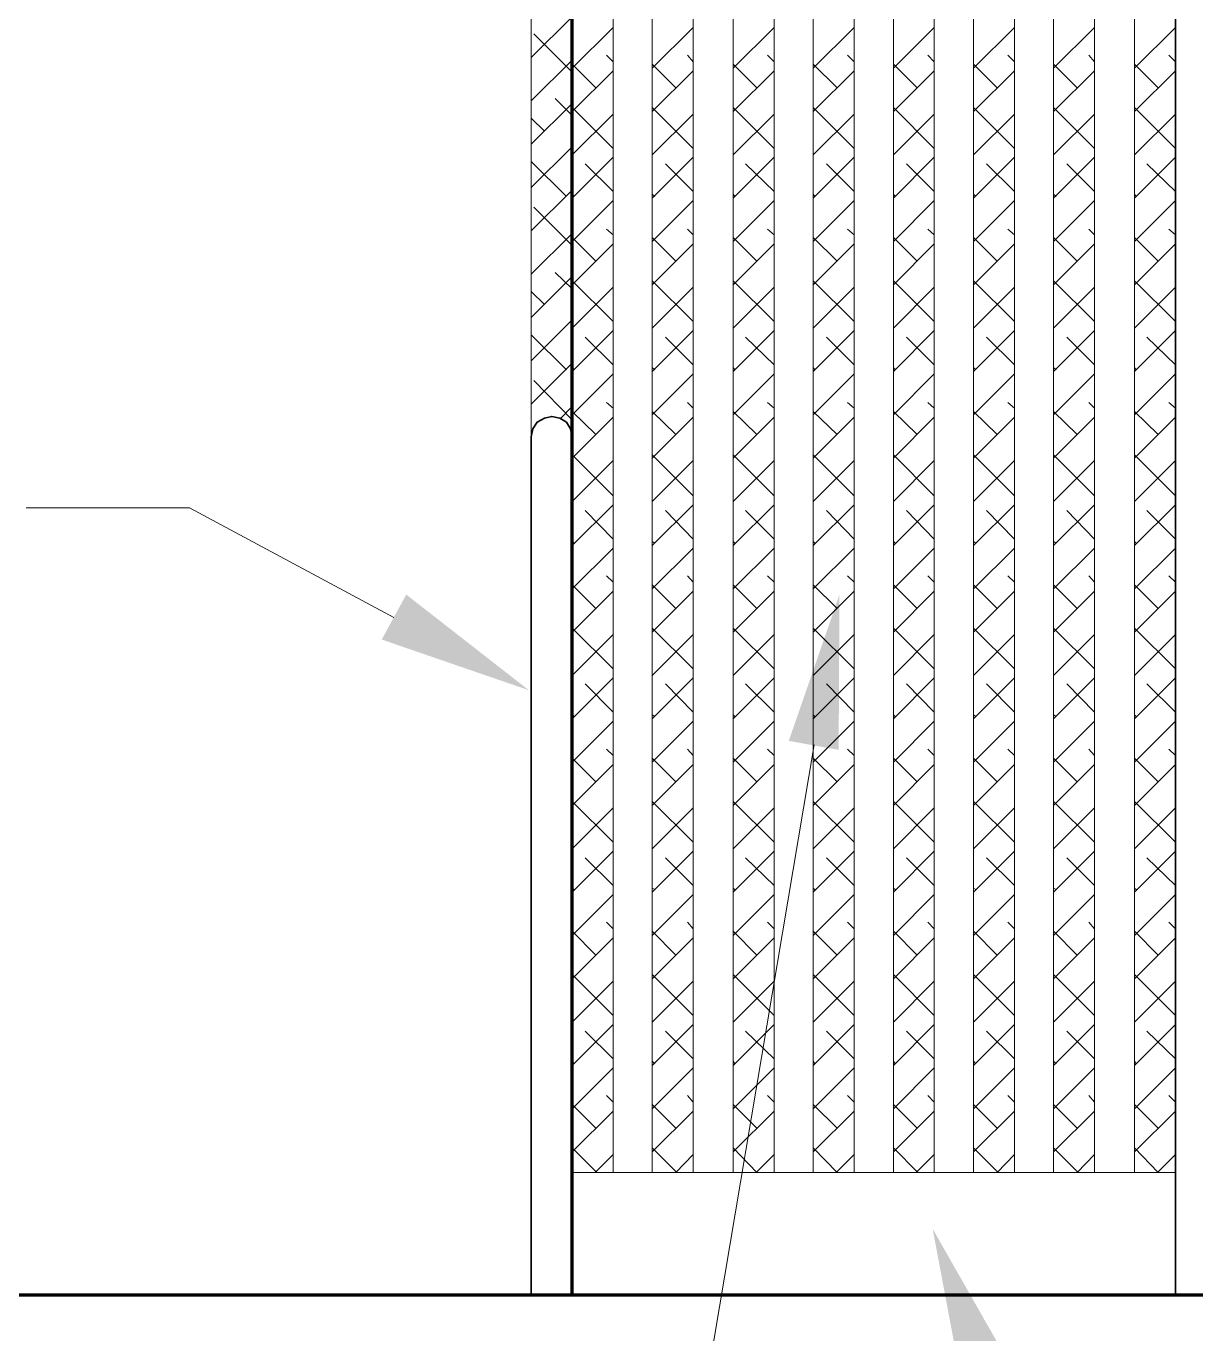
# Model space of a CAD drawing. Header units: inches. Extents: x 5 to 516, y -193 to 129.
# Drawn here: x 24.41 to 29.18, y -65.44 to -60.11 of the extents above; entities that cross this region are included whole.
import ezdxf

# ---------------------------------------------------------------- set-up
doc = ezdxf.new("R2010")
doc.units = ezdxf.units.IN
doc.header["$MEASUREMENT"] = 0
doc.layers.add('PDF4_Geometry', color=7, linetype='Continuous')
doc.layers.add('PDF4_Solid Fills', color=7, linetype='Continuous')

msp = doc.modelspace()

# ---------------------------------------------------------------- linework, layer by layer
at = {"layer": 'PDF4_Geometry', "lineweight": 70}
msp.add_lwpolyline([(26.6387467, -65.2863152), (26.6387467, -46.9696464)], dxfattribs=at)
at = {"layer": 'PDF4_Geometry', "lineweight": 15}
for points in [[(26.47208, -61.7863149), (26.47208, -47.0329805), (26.6387467, -47.0329805), (26.6387467, -61.7863149)], [(25.9120892, -62.5229822), (25.0787558, -62.0763155), (24.412089, -62.0763155)], [(27.6254139, -63.0429814), (27.0254139, -66.6096482), (26.3587472, -66.6096482)], [(26.6387467, -64.7863151), (29.0987468, -64.7863151)]]:
    msp.add_lwpolyline(points, dxfattribs=at)
for points in [[(26.6387467, -64.7863186), (26.6387467, -47.0329839), (26.8054133, -47.0329839), (26.8054133, -64.7863186)], [(26.9654204, -64.7863186), (26.9654204, -47.0329839), (27.1320871, -47.0329839), (27.1320871, -64.7863186)], [(27.2954172, -64.7863186), (27.2954172, -47.0329839), (27.4620839, -47.0329839), (27.4620839, -64.7863186)], [(27.6220774, -64.7863186), (27.6220774, -47.0329839), (27.788744, -47.0329839), (27.788744, -64.7863186)], [(27.9487511, -64.7863186), (27.9487511, -47.0329839), (28.1154178, -47.0329839), (28.1154178, -64.7863186)], [(28.2754113, -64.7863186), (28.2754113, -47.0329839), (28.442078, -47.0329839), (28.442078, -64.7863186)], [(28.602085, -64.7863186), (28.602085, -47.0329839), (28.7687517, -47.0329839), (28.7687517, -64.7863186)], [(28.9320818, -64.7863186), (28.9320818, -47.0329839), (29.0987485, -47.0329839), (29.0987485, -64.7863186)]]:
    msp.add_lwpolyline(points, close=True, dxfattribs=at)
at = {"layer": 'PDF4_Geometry', "lineweight": 35}
for points in [[(29.0987485, -65.2863152), (29.0987485, -55.9529811)], [(26.6387467, -65.2863152), (26.6387467, -61.7863149), (26.63208, -61.7529817), (26.6154133, -61.7263148), (26.5887467, -61.7096484), (26.5554133, -61.7029816), (26.5254133, -61.7096484), (26.4954133, -61.7263148), (26.4787466, -61.7529817), (26.47208, -61.7863149), (26.47208, -65.2863152)]]:
    msp.add_lwpolyline(points, dxfattribs=at)
at = {"layer": 'PDF4_Geometry', "color": 8, "lineweight": 15, "true_color": 0x808080}
for points in [[(26.47208, -60.23965), (26.6387467, -60.0729833)], [(26.6387467, -60.2996476), (26.48208, -60.1429809)], [(26.6387467, -60.282985), (26.8054133, -60.1163183)], [(26.9654204, -60.282985), (27.1320871, -60.1163183)], [(27.2954172, -60.282985), (27.4620839, -60.1163183)], [(27.6220774, -60.282985), (27.788744, -60.1163183)], [(27.9487511, -60.282985), (28.1154178, -60.1163183)], [(28.2754113, -60.282985), (28.442078, -60.1163183)], [(28.602085, -60.282985), (28.7687517, -60.1163183)], [(28.9320818, -60.282985), (29.0987485, -60.1163183)], [(26.47208, -60.4163129), (26.6387467, -60.2496462)], [(26.7354128, -60.3629817), (26.6387461, -60.2663151)], [(26.8054133, -60.2563126), (26.7787467, -60.2296459)], [(27.0620865, -60.3629817), (26.9654199, -60.2663151)], [(27.1320871, -60.2563126), (27.1087538, -60.2296459)], [(27.3920833, -60.3629817), (27.2954166, -60.2663151)], [(27.4620839, -60.2563126), (27.4354172, -60.2296459)], [(27.7187435, -60.3629817), (27.6220768, -60.2663151)], [(27.788744, -60.2563126), (27.7620774, -60.2296459)], [(28.0454172, -60.3629817), (27.9487506, -60.2663151)], [(28.1154178, -60.2563126), (28.0887511, -60.2296459)], [(28.3720774, -60.3629817), (28.2754107, -60.2663151)], [(28.442078, -60.2563126), (28.4154113, -60.2296459)], [(28.6987512, -60.3629817), (28.6020845, -60.2663151)], [(28.7687517, -60.2563126), (28.7454184, -60.2296459)], [(29.0287479, -60.3629817), (28.9320813, -60.2663151)], [(29.0987485, -60.2563126), (29.0720818, -60.2296459)], [(26.6387467, -60.4596479), (26.8054133, -60.2929812)], [(26.9654204, -60.4596479), (27.1320871, -60.2929812)], [(27.2954172, -60.4596479), (27.4620839, -60.2929812)], [(27.6220774, -60.4596479), (27.788744, -60.2929812)], [(27.9487511, -60.4596479), (28.1154178, -60.2929812)], [(28.2754113, -60.4596479), (28.442078, -60.2929812)], [(28.602085, -60.4596479), (28.7687517, -60.2929812)], [(28.9320818, -60.4596479), (29.0987485, -60.2929812)], [(26.47208, -60.5929826), (26.6387467, -60.4263159)], [(26.6387467, -60.4763172), (26.5687467, -60.4063172)], [(26.8054133, -60.6096452), (26.6387467, -60.4429785)], [(26.6387467, -60.6363175), (26.8054133, -60.4696508)], [(27.1320871, -60.6096452), (26.9654204, -60.4429785)], [(26.9654204, -60.6363175), (27.1320871, -60.4696508)], [(27.4620839, -60.6096452), (27.2954172, -60.4429785)], [(27.2954172, -60.6363175), (27.4620839, -60.4696508)], [(27.788744, -60.6096452), (27.6220774, -60.4429785)], [(27.6220774, -60.6363175), (27.788744, -60.4696508)], [(28.1154178, -60.6096452), (27.9487511, -60.4429785)], [(27.9487511, -60.6363175), (28.1154178, -60.4696508)], [(28.442078, -60.6096452), (28.2754113, -60.4429785)], [(28.2754113, -60.6363175), (28.442078, -60.4696508)], [(28.7687517, -60.6096452), (28.602085, -60.4429785)], [(28.602085, -60.6363175), (28.7687517, -60.4696508)], [(29.0987485, -60.6096452), (28.9320818, -60.4429785)], [(28.9320818, -60.6363175), (29.0987485, -60.4696508)], [(26.5254111, -60.5396446), (26.4720778, -60.4863113)], [(26.47208, -60.7696522), (26.6387467, -60.6029856)], [(26.6154177, -60.806314), (26.4720843, -60.6629807)], [(26.6387467, -60.8129804), (26.8054133, -60.6463137)], [(26.8054133, -60.7863148), (26.69208, -60.6729815)], [(26.9654204, -60.8129804), (27.1320871, -60.6463137)], [(27.1320871, -60.7863148), (27.0187537, -60.6729815)], [(27.2954172, -60.8129804), (27.4620839, -60.6463137)], [(27.4620839, -60.7863148), (27.3454172, -60.6729815)], [(27.6220774, -60.8129804), (27.788744, -60.6463137)], [(27.788744, -60.7863148), (27.6754107, -60.6729815)], [(27.9487511, -60.8129804), (28.1154178, -60.6463137)], [(28.1154178, -60.7863148), (28.0020844, -60.6729815)], [(28.2754113, -60.8129804), (28.442078, -60.6463137)], [(28.442078, -60.7863148), (28.3287446, -60.6729815)], [(28.602085, -60.8129804), (28.7687517, -60.6463137)], [(28.7687517, -60.7863148), (28.6554184, -60.6729815)], [(28.9320818, -60.8129804), (29.0987485, -60.6463137)], [(29.0987485, -60.7863148), (28.9820818, -60.6729815)], [(26.47208, -60.9463151), (26.6387467, -60.7796484)], [(26.6487564, -60.806314), (26.6387564, -60.796314)], [(26.9754166, -60.806314), (26.9654166, -60.796314)], [(27.3020768, -60.806314), (27.2954101, -60.796314)], [(27.6287505, -60.806314), (27.6220839, -60.796314)], [(27.9554107, -60.806314), (27.9487441, -60.796314)], [(28.2854211, -60.806314), (28.2754211, -60.796314)], [(28.6120812, -60.806314), (28.6020812, -60.796314)], [(28.938755, -60.806314), (28.9320883, -60.796314)], [(26.6387467, -61.0063127), (26.48208, -60.849646)], [(26.6387467, -60.9896501), (26.8054133, -60.8229834)], [(26.9654204, -60.9896501), (27.1320871, -60.8229834)], [(27.2954172, -60.9896501), (27.4620839, -60.8229834)], [(27.6220774, -60.9896501), (27.788744, -60.8229834)], [(27.9487511, -60.9896501), (28.1154178, -60.8229834)], [(28.2754113, -60.9896501), (28.442078, -60.8229834)], [(28.602085, -60.9896501), (28.7687517, -60.8229834)], [(28.9320818, -60.9896501), (29.0987485, -60.8229834)], [(26.47208, -61.122978), (26.6387467, -60.9563113)], [(26.8054133, -60.9629845), (26.7787467, -60.9396512)], [(27.1320871, -60.9629845), (27.1087538, -60.9396512)], [(27.4620839, -60.9629845), (27.4354172, -60.9396512)], [(27.788744, -60.9629845), (27.7620774, -60.9396512)], [(28.1154178, -60.9629845), (28.0887511, -60.9396512)], [(28.442078, -60.9629845), (28.4154113, -60.9396512)], [(28.7687517, -60.9629845), (28.7454184, -60.9396512)], [(29.0987485, -60.9629845), (29.0720818, -60.9396512)], [(26.7354128, -61.0696468), (26.6387461, -60.9729802)], [(26.6387467, -61.166313), (26.8054133, -60.9996463)], [(27.0620865, -61.0696468), (26.9654199, -60.9729802)], [(26.9654204, -61.166313), (27.1320871, -60.9996463)], [(27.3920833, -61.0696468), (27.2954166, -60.9729802)], [(27.2954172, -61.166313), (27.4620839, -60.9996463)], [(27.7187435, -61.0696468), (27.6220768, -60.9729802)], [(27.6220774, -61.166313), (27.788744, -60.9996463)], [(28.0454172, -61.0696468), (27.9487506, -60.9729802)], [(27.9487511, -61.166313), (28.1154178, -60.9996463)], [(28.3720774, -61.0696468), (28.2754107, -60.9729802)], [(28.2754113, -61.166313), (28.442078, -60.9996463)], [(28.6987512, -61.0696468), (28.6020845, -60.9729802)], [(28.602085, -61.166313), (28.7687517, -60.9996463)], [(29.0287479, -61.0696468), (28.9320813, -60.9729802)], [(28.9320818, -61.166313), (29.0987485, -60.9996463)], [(26.6387467, -61.1829823), (26.5687467, -61.1163157)], [(26.47208, -61.2996477), (26.6387467, -61.132981)], [(26.8054133, -61.316317), (26.6387467, -61.1496504)], [(27.1320871, -61.316317), (26.9654204, -61.1496504)], [(27.4620839, -61.316317), (27.2954172, -61.1496504)], [(27.788744, -61.316317), (27.6220774, -61.1496504)], [(28.1154178, -61.316317), (27.9487511, -61.1496504)], [(28.442078, -61.316317), (28.2754113, -61.1496504)], [(28.7687517, -61.316317), (28.602085, -61.1496504)], [(29.0987485, -61.316317), (28.9320818, -61.1496504)], [(26.5254111, -61.2463165), (26.4720778, -61.1929832)], [(26.6387467, -61.3429826), (26.8054133, -61.1763159)], [(26.9654204, -61.3429826), (27.1320871, -61.1763159)], [(27.2954172, -61.3429826), (27.4620839, -61.1763159)], [(27.6220774, -61.3429826), (27.788744, -61.1763159)], [(27.9487511, -61.3429826), (28.1154178, -61.1763159)], [(28.2754113, -61.3429826), (28.442078, -61.1763159)], [(28.602085, -61.3429826), (28.7687517, -61.1763159)], [(28.9320818, -61.3429826), (29.0987485, -61.1763159)], [(26.47208, -61.4763173), (26.6387467, -61.3096506)], [(26.6154177, -61.5129791), (26.4720843, -61.3696458)], [(26.6387467, -61.5196523), (26.8054133, -61.3529856)], [(26.8054133, -61.4929799), (26.69208, -61.3796466)], [(26.9654204, -61.5196523), (27.1320871, -61.3529856)], [(27.1320871, -61.4929799), (27.0187537, -61.3796466)], [(27.2954172, -61.5196523), (27.4620839, -61.3529856)], [(27.4620839, -61.4929799), (27.3454172, -61.3796466)], [(27.6220774, -61.5196523), (27.788744, -61.3529856)], [(27.788744, -61.4929799), (27.6754107, -61.3796466)], [(27.9487511, -61.5196523), (28.1154178, -61.3529856)], [(28.1154178, -61.4929799), (28.0020844, -61.3796466)], [(28.2754113, -61.5196523), (28.442078, -61.3529856)], [(28.442078, -61.4929799), (28.3287446, -61.3796466)], [(28.602085, -61.5196523), (28.7687517, -61.3529856)], [(28.7687517, -61.4929799), (28.6554184, -61.3796466)], [(28.9320818, -61.5196523), (29.0987485, -61.3529856)], [(29.0987485, -61.4929799), (28.9820818, -61.3796466)], [(26.47208, -61.6529802), (26.6387467, -61.4863135)], [(26.6387467, -61.6963152), (26.8054133, -61.5296485)], [(26.6487564, -61.5129791), (26.6387564, -61.5029791)], [(26.9754166, -61.5129791), (26.9654166, -61.5029791)], [(26.9654204, -61.6963152), (27.1320871, -61.5296485)], [(27.3020768, -61.5129791), (27.2954101, -61.5029791)], [(27.2954172, -61.6963152), (27.4620839, -61.5296485)], [(27.6220774, -61.6963152), (27.788744, -61.5296485)], [(27.6287505, -61.5129791), (27.6220839, -61.5029791)], [(27.9554107, -61.5129791), (27.9487441, -61.5029791)], [(27.9487511, -61.6963152), (28.1154178, -61.5296485)], [(28.2754113, -61.6963152), (28.442078, -61.5296485)], [(28.2854211, -61.5129791), (28.2754211, -61.5029791)], [(28.6120812, -61.5129791), (28.6020812, -61.5029791)], [(28.602085, -61.6963152), (28.7687517, -61.5296485)], [(28.9320818, -61.6963152), (29.0987485, -61.5296485)], [(28.938755, -61.5129791), (28.9320883, -61.5029791)], [(26.6387467, -61.7163144), (26.48208, -61.5563143)], [(26.8054133, -61.6696496), (26.7787467, -61.6463163)], [(27.1320871, -61.6696496), (27.1087538, -61.6463163)], [(27.4620839, -61.6696496), (27.4354172, -61.6463163)], [(27.788744, -61.6696496), (27.7620774, -61.6463163)], [(28.1154178, -61.6696496), (28.0887511, -61.6463163)], [(28.442078, -61.6696496), (28.4154113, -61.6463163)], [(28.7687517, -61.6696496), (28.7454184, -61.6463163)], [(29.0987485, -61.6696496), (29.0720818, -61.6463163)], [(26.5920887, -61.709648), (26.6387553, -61.6629813)], [(26.7354128, -61.7763119), (26.6387461, -61.6829786)], [(26.6387467, -61.8729781), (26.8054133, -61.7063114)], [(27.0620865, -61.7763119), (26.9654199, -61.6829786)], [(26.9654204, -61.8729781), (27.1320871, -61.7063114)], [(27.3920833, -61.7763119), (27.2954166, -61.6829786)], [(27.2954172, -61.8729781), (27.4620839, -61.7063114)], [(27.7187435, -61.7763119), (27.6220768, -61.6829786)], [(27.6220774, -61.8729781), (27.788744, -61.7063114)], [(28.0454172, -61.7763119), (27.9487506, -61.6829786)], [(27.9487511, -61.8729781), (28.1154178, -61.7063114)], [(28.3720774, -61.7763119), (28.2754107, -61.6829786)], [(28.2754113, -61.8729781), (28.442078, -61.7063114)], [(28.6987512, -61.7763119), (28.6020845, -61.6829786)], [(28.602085, -61.8729781), (28.7687517, -61.7063114)], [(29.0287479, -61.7763119), (28.9320813, -61.6829786)], [(28.9320818, -61.8729781), (29.0987485, -61.7063114)], [(26.8054133, -62.0263119), (26.6387467, -61.8596453)], [(27.1320871, -62.0263119), (26.9654204, -61.8596453)], [(27.4620839, -62.0263119), (27.2954172, -61.8596453)], [(27.788744, -62.0263119), (27.6220774, -61.8596453)], [(28.1154178, -62.0263119), (27.9487511, -61.8596453)], [(28.442078, -62.0263119), (28.2754113, -61.8596453)], [(28.7687517, -62.0263119), (28.602085, -61.8596453)], [(29.0987485, -62.0263119), (28.9320818, -61.8596453)], [(26.6387467, -62.0496477), (26.8054133, -61.882981)], [(26.9654204, -62.0496477), (27.1320871, -61.882981)], [(27.2954172, -62.0496477), (27.4620839, -61.882981)], [(27.6220774, -62.0496477), (27.788744, -61.882981)], [(27.9487511, -62.0496477), (28.1154178, -61.882981)], [(28.2754113, -62.0496477), (28.442078, -61.882981)], [(28.602085, -62.0496477), (28.7687517, -61.882981)], [(28.9320818, -62.0496477), (29.0987485, -61.882981)], [(26.6387467, -62.2296472), (26.8054133, -62.0629805)], [(26.9654204, -62.2296472), (27.1320871, -62.0629805)], [(27.2954172, -62.2296472), (27.4620839, -62.0629805)], [(27.6220774, -62.2296472), (27.788744, -62.0629805)], [(27.9487511, -62.2296472), (28.1154178, -62.0629805)], [(28.2754113, -62.2296472), (28.442078, -62.0629805)], [(28.602085, -62.2296472), (28.7687517, -62.0629805)], [(28.9320818, -62.2296472), (29.0987485, -62.0629805)], [(26.8054133, -62.2029816), (26.69208, -62.0863149)], [(27.1320871, -62.2029816), (27.0187537, -62.0863149)], [(27.4620839, -62.2029816), (27.3454172, -62.0863149)], [(27.788744, -62.2029816), (27.6754107, -62.0863149)], [(28.1154178, -62.2029816), (28.0020844, -62.0863149)], [(28.442078, -62.2029816), (28.3287446, -62.0863149)], [(28.7687517, -62.2029816), (28.6554184, -62.0863149)], [(29.0987485, -62.2029816), (28.9820818, -62.0863149)], [(26.6387467, -62.4063169), (26.8054133, -62.2396502)], [(26.6487564, -62.219651), (26.6387564, -62.2129843)], [(26.9754166, -62.219651), (26.9654166, -62.2129843)], [(26.9654204, -62.4063169), (27.1320871, -62.2396502)], [(27.3020768, -62.219651), (27.2954101, -62.2129843)], [(27.2954172, -62.4063169), (27.4620839, -62.2396502)], [(27.6220774, -62.4063169), (27.788744, -62.2396502)], [(27.6287505, -62.219651), (27.6220839, -62.2129843)], [(27.9554107, -62.219651), (27.9487441, -62.2129843)], [(27.9487511, -62.4063169), (28.1154178, -62.2396502)], [(28.2754113, -62.4063169), (28.442078, -62.2396502)], [(28.2854211, -62.219651), (28.2754211, -62.2129843)], [(28.6120812, -62.219651), (28.6020812, -62.2129843)], [(28.602085, -62.4063169), (28.7687517, -62.2396502)], [(28.9320818, -62.4063169), (29.0987485, -62.2396502)], [(28.938755, -62.219651), (28.9320883, -62.2129843)], [(26.7354128, -62.4863136), (26.6387461, -62.3896469)], [(26.8054133, -62.3796513), (26.7787467, -62.3529846)], [(27.0620865, -62.4863136), (26.9654199, -62.3896469)], [(27.1320871, -62.3796513), (27.1087538, -62.3529846)], [(27.3920833, -62.4863136), (27.2954166, -62.3896469)], [(27.4620839, -62.3796513), (27.4354172, -62.3529846)], [(27.7187435, -62.4863136), (27.6220768, -62.3896469)], [(27.788744, -62.3796513), (27.7620774, -62.3529846)], [(28.0454172, -62.4863136), (27.9487506, -62.3896469)], [(28.1154178, -62.3796513), (28.0887511, -62.3529846)], [(28.3720774, -62.4863136), (28.2754107, -62.3896469)], [(28.442078, -62.3796513), (28.4154113, -62.3529846)], [(28.6987512, -62.4863136), (28.6020845, -62.3896469)], [(28.7687517, -62.3796513), (28.7454184, -62.3529846)], [(29.0287479, -62.4863136), (28.9320813, -62.3896469)], [(29.0987485, -62.3796513), (29.0720818, -62.3529846)], [(26.6387467, -62.5829797), (26.8054133, -62.4163131)], [(26.9654204, -62.5829797), (27.1320871, -62.4163131)], [(27.2954172, -62.5829797), (27.4620839, -62.4163131)], [(27.6220774, -62.5829797), (27.788744, -62.4163131)], [(27.9487511, -62.5829797), (28.1154178, -62.4163131)], [(28.2754113, -62.5829797), (28.442078, -62.4163131)], [(28.602085, -62.5829797), (28.7687517, -62.4163131)], [(28.9320818, -62.5829797), (29.0987485, -62.4163131)], [(26.8054133, -62.7329838), (26.6387467, -62.5663171)], [(26.6387467, -62.7596494), (26.8054133, -62.5929827)], [(27.1320871, -62.7329838), (26.9654204, -62.5663171)], [(26.9654204, -62.7596494), (27.1320871, -62.5929827)], [(27.4620839, -62.7329838), (27.2954172, -62.5663171)], [(27.2954172, -62.7596494), (27.4620839, -62.5929827)], [(27.788744, -62.7329838), (27.6220774, -62.5663171)], [(27.6220774, -62.7596494), (27.788744, -62.5929827)], [(28.1154178, -62.7329838), (27.9487511, -62.5663171)], [(27.9487511, -62.7596494), (28.1154178, -62.5929827)], [(28.442078, -62.7329838), (28.2754113, -62.5663171)], [(28.2754113, -62.7596494), (28.442078, -62.5929827)], [(28.7687517, -62.7329838), (28.602085, -62.5663171)], [(28.602085, -62.7596494), (28.7687517, -62.5929827)], [(29.0987485, -62.7329838), (28.9320818, -62.5663171)], [(28.9320818, -62.7596494), (29.0987485, -62.5929827)], [(26.6387467, -62.9363191), (26.8054133, -62.7696524)], [(26.9654204, -62.9363191), (27.1320871, -62.7696524)], [(27.2954172, -62.9363191), (27.4620839, -62.7696524)], [(27.6220774, -62.9363191), (27.788744, -62.7696524)], [(27.9487511, -62.9363191), (28.1154178, -62.7696524)], [(28.2754113, -62.9363191), (28.442078, -62.7696524)], [(28.602085, -62.9363191), (28.7687517, -62.7696524)], [(28.9320818, -62.9363191), (29.0987485, -62.7696524)], [(26.8054133, -62.9096467), (26.69208, -62.79298)], [(27.1320871, -62.9096467), (27.0187537, -62.79298)], [(27.4620839, -62.9096467), (27.3454172, -62.79298)], [(27.788744, -62.9096467), (27.6754107, -62.79298)], [(28.1154178, -62.9096467), (28.0020844, -62.79298)], [(28.442078, -62.9096467), (28.3287446, -62.79298)], [(28.7687517, -62.9096467), (28.6554184, -62.79298)], [(29.0987485, -62.9096467), (28.9820818, -62.79298)], [(26.6487564, -62.9263161), (26.6387564, -62.9196494)], [(26.9754166, -62.9263161), (26.9654166, -62.9196494)], [(27.3020768, -62.9263161), (27.2954101, -62.9196494)], [(27.6287505, -62.9263161), (27.6220839, -62.9196494)], [(27.9554107, -62.9263161), (27.9487441, -62.9196494)], [(28.2854211, -62.9263161), (28.2754211, -62.9196494)], [(28.6120812, -62.9263161), (28.6020812, -62.9196494)], [(28.938755, -62.9263161), (28.9320883, -62.9196494)], [(26.6387467, -63.112982), (26.8054133, -62.9463153)], [(26.9654204, -63.112982), (27.1320871, -62.9463153)], [(27.2954172, -63.112982), (27.4620839, -62.9463153)], [(27.6220774, -63.112982), (27.788744, -62.9463153)], [(27.9487511, -63.112982), (28.1154178, -62.9463153)], [(28.2754113, -63.112982), (28.442078, -62.9463153)], [(28.602085, -63.112982), (28.7687517, -62.9463153)], [(28.9320818, -63.112982), (29.0987485, -62.9463153)], [(26.8054133, -63.0863164), (26.7787467, -63.0596497)], [(27.1320871, -63.0863164), (27.1087538, -63.0596497)], [(27.4620839, -63.0863164), (27.4354172, -63.0596497)], [(27.788744, -63.0863164), (27.7620774, -63.0596497)], [(28.1154178, -63.0863164), (28.0887511, -63.0596497)], [(28.442078, -63.0863164), (28.4154113, -63.0596497)], [(28.7687517, -63.0863164), (28.7454184, -63.0596497)], [(29.0987485, -63.0863164), (29.0720818, -63.0596497)], [(26.7354128, -63.1929787), (26.6387461, -63.096312)], [(26.6387467, -63.2896448), (26.8054133, -63.1229782)], [(27.0620865, -63.1929787), (26.9654199, -63.096312)], [(26.9654204, -63.2896448), (27.1320871, -63.1229782)], [(27.3920833, -63.1929787), (27.2954166, -63.096312)], [(27.2954172, -63.2896448), (27.4620839, -63.1229782)], [(27.7187435, -63.1929787), (27.6220768, -63.096312)], [(27.6220774, -63.2896448), (27.788744, -63.1229782)], [(28.0454172, -63.1929787), (27.9487506, -63.096312)], [(27.9487511, -63.2896448), (28.1154178, -63.1229782)], [(28.3720774, -63.1929787), (28.2754107, -63.096312)], [(28.2754113, -63.2896448), (28.442078, -63.1229782)], [(28.6987512, -63.1929787), (28.6020845, -63.096312)], [(28.602085, -63.2896448), (28.7687517, -63.1229782)], [(29.0287479, -63.1929787), (28.9320813, -63.096312)], [(28.9320818, -63.2896448), (29.0987485, -63.1229782)], [(26.8054133, -63.4396489), (26.6387467, -63.2729822)], [(26.6387467, -63.4663145), (26.8054133, -63.2996478)], [(27.1320871, -63.4396489), (26.9654204, -63.2729822)], [(26.9654204, -63.4663145), (27.1320871, -63.2996478)], [(27.4620839, -63.4396489), (27.2954172, -63.2729822)], [(27.2954172, -63.4663145), (27.4620839, -63.2996478)], [(27.788744, -63.4396489), (27.6220774, -63.2729822)], [(27.6220774, -63.4663145), (27.788744, -63.2996478)], [(28.1154178, -63.4396489), (27.9487511, -63.2729822)], [(27.9487511, -63.4663145), (28.1154178, -63.2996478)], [(28.442078, -63.4396489), (28.2754113, -63.2729822)], [(28.2754113, -63.4663145), (28.442078, -63.2996478)], [(28.7687517, -63.4396489), (28.602085, -63.2729822)], [(28.602085, -63.4663145), (28.7687517, -63.2996478)], [(29.0987485, -63.4396489), (28.9320818, -63.2729822)], [(28.9320818, -63.4663145), (29.0987485, -63.2996478)], [(26.6387467, -63.6429842), (26.8054133, -63.4763175)], [(26.8054133, -63.6163186), (26.69208, -63.5029852)], [(26.9654204, -63.6429842), (27.1320871, -63.4763175)], [(27.1320871, -63.6163186), (27.0187537, -63.5029852)], [(27.2954172, -63.6429842), (27.4620839, -63.4763175)], [(27.4620839, -63.6163186), (27.3454172, -63.5029852)], [(27.6220774, -63.6429842), (27.788744, -63.4763175)], [(27.788744, -63.6163186), (27.6754107, -63.5029852)], [(27.9487511, -63.6429842), (28.1154178, -63.4763175)], [(28.1154178, -63.6163186), (28.0020844, -63.5029852)], [(28.2754113, -63.6429842), (28.442078, -63.4763175)], [(28.442078, -63.6163186), (28.3287446, -63.5029852)], [(28.602085, -63.6429842), (28.7687517, -63.4763175)], [(28.7687517, -63.6163186), (28.6554184, -63.5029852)], [(28.9320818, -63.6429842), (29.0987485, -63.4763175)], [(29.0987485, -63.6163186), (28.9820818, -63.5029852)], [(26.6487564, -63.6329812), (26.6387564, -63.6263145)], [(26.9754166, -63.6329812), (26.9654166, -63.6263145)], [(27.3020768, -63.6329812), (27.2954101, -63.6263145)], [(27.6287505, -63.6329812), (27.6220839, -63.6263145)], [(27.9554107, -63.6329812), (27.9487441, -63.6263145)], [(28.2854211, -63.6329812), (28.2754211, -63.6263145)], [(28.6120812, -63.6329812), (28.6020812, -63.6263145)], [(28.938755, -63.6329812), (28.9320883, -63.6263145)], [(26.6387467, -63.819647), (26.8054133, -63.6529804)], [(26.9654204, -63.819647), (27.1320871, -63.6529804)], [(27.2954172, -63.819647), (27.4620839, -63.6529804)], [(27.6220774, -63.819647), (27.788744, -63.6529804)], [(27.9487511, -63.819647), (28.1154178, -63.6529804)], [(28.2754113, -63.819647), (28.442078, -63.6529804)], [(28.602085, -63.819647), (28.7687517, -63.6529804)], [(28.9320818, -63.819647), (29.0987485, -63.6529804)], [(26.8054133, -63.7929815), (26.7787467, -63.7663148)], [(27.1320871, -63.7929815), (27.1087538, -63.7663148)], [(27.4620839, -63.7929815), (27.4354172, -63.7663148)], [(27.788744, -63.7929815), (27.7620774, -63.7663148)], [(28.1154178, -63.7929815), (28.0887511, -63.7663148)], [(28.442078, -63.7929815), (28.4154113, -63.7663148)], [(28.7687517, -63.7929815), (28.7454184, -63.7663148)], [(29.0987485, -63.7929815), (29.0720818, -63.7663148)], [(26.7354128, -63.8996506), (26.6387461, -63.8029839)], [(26.6387467, -63.9963167), (26.8054133, -63.82965)], [(27.0620865, -63.8996506), (26.9654199, -63.8029839)], [(26.9654204, -63.9963167), (27.1320871, -63.82965)], [(27.3920833, -63.8996506), (27.2954166, -63.8029839)], [(27.2954172, -63.9963167), (27.4620839, -63.82965)], [(27.7187435, -63.8996506), (27.6220768, -63.8029839)], [(27.6220774, -63.9963167), (27.788744, -63.82965)], [(28.0454172, -63.8996506), (27.9487506, -63.8029839)], [(27.9487511, -63.9963167), (28.1154178, -63.82965)], [(28.3720774, -63.8996506), (28.2754107, -63.8029839)], [(28.2754113, -63.9963167), (28.442078, -63.82965)], [(28.6987512, -63.8996506), (28.6020845, -63.8029839)], [(28.602085, -63.9963167), (28.7687517, -63.82965)], [(29.0287479, -63.8996506), (28.9320813, -63.8029839)], [(28.9320818, -63.9963167), (29.0987485, -63.82965)], [(26.8054133, -64.146314), (26.6387467, -63.9796473)], [(27.1320871, -64.146314), (26.9654204, -63.9796473)], [(27.4620839, -64.146314), (27.2954172, -63.9796473)], [(27.788744, -64.146314), (27.6220774, -63.9796473)], [(28.1154178, -64.146314), (27.9487511, -63.9796473)], [(28.442078, -64.146314), (28.2754113, -63.9796473)], [(28.7687517, -64.146314), (28.602085, -63.9796473)], [(29.0987485, -64.146314), (28.9320818, -63.9796473)], [(26.6387467, -64.1729796), (26.8054133, -64.0063129)], [(26.9654204, -64.1729796), (27.1320871, -64.0063129)], [(27.2954172, -64.1729796), (27.4620839, -64.0063129)], [(27.6220774, -64.1729796), (27.788744, -64.0063129)], [(27.9487511, -64.1729796), (28.1154178, -64.0063129)], [(28.2754113, -64.1729796), (28.442078, -64.0063129)], [(28.602085, -64.1729796), (28.7687517, -64.0063129)], [(28.9320818, -64.1729796), (29.0987485, -64.0063129)], [(26.6387467, -64.3496493), (26.8054133, -64.1829826)], [(26.8054133, -64.3229837), (26.69208, -64.2096503)], [(26.9654204, -64.3496493), (27.1320871, -64.1829826)], [(27.1320871, -64.3229837), (27.0187537, -64.2096503)], [(27.2954172, -64.3496493), (27.4620839, -64.1829826)], [(27.4620839, -64.3229837), (27.3454172, -64.2096503)], [(27.6220774, -64.3496493), (27.788744, -64.1829826)], [(27.788744, -64.3229837), (27.6754107, -64.2096503)], [(27.9487511, -64.3496493), (28.1154178, -64.1829826)], [(28.1154178, -64.3229837), (28.0020844, -64.2096503)], [(28.2754113, -64.3496493), (28.442078, -64.1829826)], [(28.442078, -64.3229837), (28.3287446, -64.2096503)], [(28.602085, -64.3496493), (28.7687517, -64.1829826)], [(28.7687517, -64.3229837), (28.6554184, -64.2096503)], [(28.9320818, -64.3496493), (29.0987485, -64.1829826)], [(29.0987485, -64.3229837), (28.9820818, -64.2096503)], [(26.6387467, -64.5263121), (26.8054133, -64.3596455)], [(26.6487564, -64.3429829), (26.6387564, -64.3329829)], [(26.9754166, -64.3429829), (26.9654166, -64.3329829)], [(26.9654204, -64.5263121), (27.1320871, -64.3596455)], [(27.3020768, -64.3429829), (27.2954101, -64.3329829)], [(27.2954172, -64.5263121), (27.4620839, -64.3596455)], [(27.6220774, -64.5263121), (27.788744, -64.3596455)], [(27.6287505, -64.3429829), (27.6220839, -64.3329829)], [(27.9554107, -64.3429829), (27.9487441, -64.3329829)], [(27.9487511, -64.5263121), (28.1154178, -64.3596455)], [(28.2754113, -64.5263121), (28.442078, -64.3596455)], [(28.2854211, -64.3429829), (28.2754211, -64.3329829)], [(28.6120812, -64.3429829), (28.6020812, -64.3329829)], [(28.602085, -64.5263121), (28.7687517, -64.3596455)], [(28.9320818, -64.5263121), (29.0987485, -64.3596455)], [(28.938755, -64.3429829), (28.9320883, -64.3329829)], [(26.8054133, -64.4996466), (26.7787467, -64.4729799)], [(27.1320871, -64.4996466), (27.1087538, -64.4729799)], [(27.4620839, -64.4996466), (27.4354172, -64.4729799)], [(27.788744, -64.4996466), (27.7620774, -64.4729799)], [(28.1154178, -64.4996466), (28.0887511, -64.4729799)], [(28.442078, -64.4996466), (28.4154113, -64.4729799)], [(28.7687517, -64.4996466), (28.7454184, -64.4729799)], [(29.0987485, -64.4996466), (29.0720818, -64.4729799)], [(26.7354128, -64.6063157), (26.6387461, -64.509649)], [(27.0620865, -64.6063157), (26.9654199, -64.509649)], [(27.3920833, -64.6063157), (27.2954166, -64.509649)], [(27.7187435, -64.6063157), (27.6220768, -64.509649)], [(28.0454172, -64.6063157), (27.9487506, -64.509649)], [(28.3720774, -64.6063157), (28.2754107, -64.509649)], [(28.6987512, -64.6063157), (28.6020845, -64.509649)], [(29.0287479, -64.6063157), (28.9320813, -64.509649)], [(26.6387467, -64.7029818), (26.8054133, -64.5363151)], [(26.9654204, -64.7029818), (27.1320871, -64.5363151)], [(27.2954172, -64.7029818), (27.4620839, -64.5363151)], [(27.6220774, -64.7029818), (27.788744, -64.5363151)], [(27.9487511, -64.7029818), (28.1154178, -64.5363151)], [(28.2754113, -64.7029818), (28.442078, -64.5363151)], [(28.602085, -64.7029818), (28.7687517, -64.5363151)], [(28.9320818, -64.7029818), (29.0987485, -64.5363151)], [(26.7387494, -64.7863151), (26.6387494, -64.6863151)], [(27.0654231, -64.7863151), (26.9654231, -64.6863151)], [(27.3920833, -64.7863151), (27.2954166, -64.6863151)], [(27.7187435, -64.7863151), (27.6220768, -64.6863151)], [(28.0487538, -64.7863151), (27.9487538, -64.6863151)], [(28.375414, -64.7863151), (28.275414, -64.6863151)], [(28.7020878, -64.7863151), (28.6020877, -64.6863151)], [(29.0287479, -64.7863151), (28.9320813, -64.6863151)], [(26.7320898, -64.7863151), (26.8054231, -64.7129818)], [(27.0620865, -64.7863151), (27.1320865, -64.7129818)], [(27.3887467, -64.7863151), (27.4620801, -64.7129818)], [(27.7154205, -64.7863151), (27.7887538, -64.7129818)], [(28.0420806, -64.7863151), (28.115414, -64.7129818)], [(28.3720774, -64.7863151), (28.4420774, -64.7129818)], [(28.6987512, -64.7863151), (28.7687512, -64.7129818)], [(29.0254113, -64.7863151), (29.0987447, -64.7129818)]]:
    msp.add_lwpolyline(points, dxfattribs=at)
at = {"layer": 'PDF4_Geometry', "lineweight": 80}
msp.add_lwpolyline([(75.7254205, -65.2863152), (22.4320813, -65.2863152)], dxfattribs=at)
at = {"layer": 'PDF4_Solid Fills', "lineweight": 15, "transparency": 33554559}
for points in [[(25.9620837, -62.4296459), (26.4620838, -62.8196459), (25.8620837, -62.6129792)], [(27.5220882, -63.026312), (27.7287549, -62.4296453), (27.7254216, -63.0629787)]]:
    msp.add_solid(points, dxfattribs=at)
at = {"layer": 'PDF4_Solid Fills', "lineweight": 35, "transparency": 33554559}
msp.add_solid([(28.2254167, -65.6363179), (28.10875, -65.0163179), (28.4220834, -65.5663179)], dxfattribs=at)

doc.saveas('drawing.dxf')
